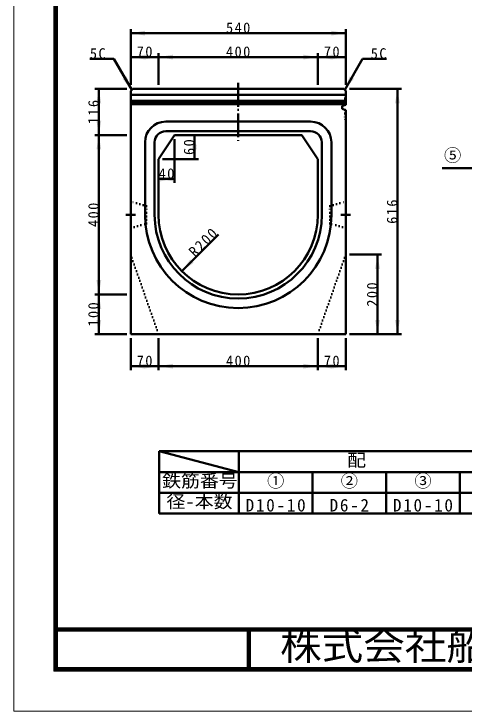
# Model space of a CAD drawing. Units: millimetres, scale not verified. Extents: x -2102 to 2102, y -1485 to 1485.
# Drawn here: x -2102 to -972, y -1485 to 265 of the extents above; entities that cross this region are included whole.
import ezdxf
from ezdxf.enums import TextEntityAlignment as Align

# ---------------------------------------------------------------- set-up
doc = ezdxf.new("R2010")
doc.units = ezdxf.units.MM
doc.header["$LTSCALE"] = 5
doc.header["$PDMODE"] = 32
doc.header["$PDSIZE"] = 2.5
doc.linetypes.add('DOTTED', pattern=[1.75, 0.25, -1.5])
doc.linetypes.add('LONG_DASHED_DOTTED', pattern=[15.25, 12, -1.5, 0.25, -1.5])
doc.layers.add('0-0_V-nasSTD', color=7, linetype='Continuous', lineweight=35)
doc.layers.add('0-1_0', color=7, linetype='Continuous', lineweight=35)
doc.styles.add('ＭＳ ゴシック', font='')
doc.styles.get('ＭＳ ゴシック').set_extended_font_data('MS Gothic')

msp = doc.modelspace()

# ---------------------------------------------------------------- linework, layer by layer
at = {"layer": '0-0_V-nasSTD', "lineweight": 50}
for p, q in [((-1737.5, -833), (-1537.5, -885)), ((-1352.5, -833), (-1537.5, -833)), ((-1167.5, -833), (-1352.5, -833)), ((-982.5, -833), (-1167.5, -833)), ((-797.5, -833), (-982.5, -833)), ((-1737.5, -885), (-1737.5, -937)), ((-1537.5, -885), (-1352.5, -885)), ((-1352.5, -885), (-1167.5, -885)), ((-1167.5, -885), (-982.5, -885))]:
    msp.add_line(p, q, dxfattribs=at)
at = {"layer": '0-0_V-nasSTD', "lineweight": 100}
msp.add_line((-1512.5, -1280), (-1512.5, -1380), dxfattribs=at)
at = {"layer": '0-0_V-nasSTD', "lineweight": 18}
for points in [[(-2102.5, -1485), (-2102.5, 1485), (2102.5, 1485), (2102.5, -1485)], [(-2002.5, -1385), (-2002.5, 1385), (2002.5, 1385), (2002.5, -1385)]]:
    msp.add_lwpolyline(points, close=True, dxfattribs=at)
at = {"layer": '0-0_V-nasSTD', "lineweight": 100}
msp.add_lwpolyline([(-1997.5, 1380), (-1997.5, -1380), (1997.5, -1380), (1997.5, 1380)], close=True, dxfattribs=at)
at = {"layer": '0-0_V-nasSTD', "lineweight": 50}
for points in [[(-1737.5, -833), (-1737.5, -885), (-1572.5, -885)], [(-1537.5, -885), (-1537.5, -833), (-1737.5, -833)], [(-1537.5, -937), (-1537.5, -885), (-1737.5, -885)], [(-1537.5, -885), (-1537.5, -937), (-1352.5, -937), (-1352.5, -885), (-1352.5, -937), (-1167.5, -937), (-1167.5, -885), (-1167.5, -937), (-982.5, -937), (-982.5, -885), (-982.5, -937)], [(-982.5, -937), (-797.5, -937), (-797.5, -885), (-982.5, -885)], [(-1537.5, -937), (-1537.5, -989), (-1352.5, -989), (-1352.5, -937), (-1352.5, -989), (-1167.5, -989), (-1167.5, -937), (-1167.5, -989), (-982.5, -989), (-982.5, -937), (-982.5, -989)], [(-982.5, -989), (-797.5, -989), (-797.5, -937)]]:
    msp.add_lwpolyline(points, dxfattribs=at)
msp.add_lwpolyline([(-1737.5, -937), (-1737.5, -989), (-1537.5, -989), (-1537.5, -937)], close=True, dxfattribs=at)
at = {"layer": '0-0_V-nasSTD'}
for points in [[(-1809.238, 216.66), (-1773.238, 210.66), (-1773.238, 222.66)], [(-1305.238, 210.66), (-1305.238, 222.66), (-1269.238, 216.66)], [(-1809.238, 156.66), (-1773.238, 150.66), (-1773.238, 162.66)], [(-1775.238, 150.66), (-1775.238, 162.66), (-1739.238, 156.66)], [(-1739.238, 156.66), (-1703.238, 150.66), (-1703.238, 162.66)], [(-1375.238, 150.66), (-1375.238, 162.66), (-1339.238, 156.66)], [(-1339.238, 156.66), (-1303.238, 150.66), (-1303.238, 162.66)], [(-1305.238, 150.66), (-1305.238, 162.66), (-1269.238, 156.66)], [(-1829.934, 102.337), (-1819.541, 108.337), (-1806.738, 74.16)], [(-1271.738, 74.16), (-1258.934, 108.337), (-1248.541, 102.337)], [(-1895.238, 40.66), (-1889.238, 76.66), (-1883.238, 40.66)], [(-1145.238, 40.66), (-1139.238, 76.66), (-1133.238, 40.66)], [(-1895.238, -3.34), (-1889.238, -39.34), (-1883.238, -3.34)], [(-1895.238, -75.34), (-1889.238, -39.34), (-1883.238, -75.34)], [(-1655.238, -75.34), (-1649.238, -39.34), (-1643.238, -75.34)], [(-1655.238, -63.34), (-1649.238, -99.34), (-1643.238, -63.34)], [(-1739.238, -149.34), (-1703.238, -155.34), (-1703.238, -143.34)], [(-1735.238, -155.34), (-1735.238, -143.34), (-1699.238, -149.34)], [(-1195.238, -375.34), (-1189.238, -339.34), (-1183.238, -375.34)], [(-1680.659, -380.762), (-1659.446, -351.063), (-1650.96, -359.548)], [(-1895.238, -403.34), (-1889.238, -439.34), (-1883.238, -403.34)], [(-1895.238, -475.34), (-1889.238, -439.34), (-1883.238, -475.34)], [(-1895.238, -503.34), (-1889.238, -539.34), (-1883.238, -503.34)], [(-1195.238, -503.34), (-1189.238, -539.34), (-1183.238, -503.34)], [(-1145.238, -503.34), (-1139.238, -539.34), (-1133.238, -503.34)], [(-1809.238, -619.34), (-1773.238, -625.34), (-1773.238, -613.34)], [(-1775.238, -625.34), (-1775.238, -613.34), (-1739.238, -619.34)], [(-1739.238, -619.34), (-1703.238, -625.34), (-1703.238, -613.34)], [(-1375.238, -625.34), (-1375.238, -613.34), (-1339.238, -619.34)], [(-1339.238, -619.34), (-1303.238, -625.34), (-1303.238, -613.34)], [(-1305.238, -625.34), (-1305.238, -613.34), (-1269.238, -619.34)]]:
    msp.add_solid(points, dxfattribs=at)
at = {"layer": '0-1_0', "lineweight": 50}
for p, q in [((-1809.238, 86.66), (-1809.238, 226.66)), ((-1809.238, 216.66), (-1269.238, 216.66)), ((-1269.238, 86.66), (-1269.238, 226.66)), ((-1739.238, 86.66), (-1739.238, 166.66)), ((-1339.238, 86.66), (-1339.238, 166.66)), ((-1911.738, 152.102), (-1851.738, 152.102)), ((-1851.738, 152.102), (-1806.738, 74.16)), ((-1226.738, 152.102), (-1271.738, 74.16)), ((-1226.738, 152.102), (-1166.738, 152.102)), ((-1819.238, 76.66), (-1899.238, 76.66)), ((-1889.238, -39.34), (-1889.238, 76.66)), ((-1804.238, 76.66), (-1809.238, 71.66)), ((-1809.238, -539.34), (-1809.238, 71.66)), ((-1274.238, 76.66), (-1804.238, 76.66)), ((-1274.238, 76.66), (-1269.238, 71.66)), ((-1269.238, 71.66), (-1269.238, 36.675)), ((-1259.238, 76.66), (-1129.238, 76.66)), ((-1139.238, -539.34), (-1139.238, 76.66)), ((-1809.238, 61.66), (-1269.238, 61.66)), ((-1269.238, 46.66), (-1809.238, 46.66)), ((-1809.238, 41.66), (-1269.238, 41.66)), ((-1269.238, 38.66), (-1809.238, 38.66)), ((-1278.238, 34.66), (-1269.238, 36.675)), ((-1278.238, 26.66), (-1278.238, 34.66)), ((-1278.238, 26.66), (-1269.238, 23.302)), ((-1269.238, -539.34), (-1269.238, 23.302)), ((-1721.238, -5.34), (-1357.238, -5.34)), ((-1721.238, -29.34), (-1357.238, -29.34)), ((-1819.238, -39.34), (-1899.238, -39.34)), ((-1699.238, -39.34), (-1739.238, -99.34)), ((-1699.238, -39.34), (-1379.238, -39.34)), ((-1699.238, -49.34), (-1699.238, -159.34)), ((-1649.238, -99.34), (-1649.238, -39.34)), ((-1379.238, -39.34), (-1339.238, -99.34)), ((-1773.238, -89.34), (-1773.238, -57.34)), ((-1749.238, -89.34), (-1749.238, -57.34)), ((-1329.238, -57.34), (-1329.238, -89.34)), ((-1305.238, -57.34), (-1305.238, -89.34)), ((-1773.238, -239.34), (-1773.238, -89.34)), ((-1749.238, -239.34), (-1749.238, -89.34)), ((-1739.238, -99.34), (-1739.238, -239.34)), ((-1729.238, -99.34), (-1639.238, -99.34)), ((-1339.238, -99.34), (-1339.238, -239.34)), ((-1329.238, -89.34), (-1329.238, -239.34)), ((-1305.238, -89.34), (-1305.238, -239.34)), ((-1027.238, -122.249), (-927.238, -122.249)), ((-1739.238, -149.34), (-1699.238, -149.34)), ((-1680.659, -380.762), (-1588.735, -288.838)), ((-1259.238, -339.34), (-1179.238, -339.34)), ((-1189.238, -539.34), (-1189.238, -339.34)), ((-1819.238, -439.34), (-1899.238, -439.34)), ((-1819.238, -539.34), (-1899.238, -539.34)), ((-1809.238, -539.34), (-1269.238, -539.34)), ((-1259.238, -539.34), (-1129.238, -539.34)), ((-1809.238, -549.34), (-1809.238, -629.34)), ((-1739.238, -549.34), (-1739.238, -629.34)), ((-1339.238, -549.34), (-1339.238, -629.34)), ((-1269.238, -549.34), (-1269.238, -629.34)), ((-1809.238, -619.34), (-1739.238, -619.34)), ((-1739.238, -619.34), (-1339.238, -619.34)), ((-1339.238, -619.34), (-1269.238, -619.34))]:
    msp.add_line(p, q, dxfattribs=at)
at = {"layer": '0-1_0', "linetype": 'LONG_DASHED_DOTTED', "lineweight": 50}
for p, q in [((-1539.238, 91.66), (-1539.238, -54.34)), ((-1796.738, -239.34), (-1821.738, -239.34)), ((-1281.738, -239.34), (-1256.738, -239.34))]:
    msp.add_line(p, q, dxfattribs=at)
at = {"layer": '0-1_0', "linetype": 'DOTTED', "lineweight": 50}
for p, q in [((-1271.538, 61.66), (-1269.238, 63.96)), ((-1271.538, 61.66), (-1271.538, 36.16)), ((-1309.238, -217.84), (-1269.238, -205.84)), ((-1269.238, -205.84), (-1269.238, -272.84)), ((-1309.238, -260.84), (-1309.238, -217.84)), ((-1269.238, -272.84), (-1309.238, -260.84)), ((-1809.238, -339.34), (-1739.238, -539.34)), ((-1269.238, -339.34), (-1339.238, -539.34))]:
    msp.add_line(p, q, dxfattribs=at)
at = {"layer": '0-1_0', "lineweight": 100}
msp.add_line((-1997.5, -1280), (1997.5, -1280), dxfattribs=at)
at = {"layer": '0-1_0', "lineweight": 50}
for points in [[(-1809.238, 156.66), (-1739.238, 156.66), (-1339.238, 156.66), (-1269.238, 156.66)], [(-1889.238, -539.34), (-1889.238, -439.34), (-1889.238, -39.34)]]:
    msp.add_lwpolyline(points, dxfattribs=at)
at = {"layer": '0-1_0', "linetype": 'DOTTED', "lineweight": 50}
msp.add_lwpolyline([(-1271.538, 24.16), (-1271.538, 1.66), (-1269.238, -0.64)], dxfattribs=at)
msp.add_lwpolyline([(-1769.238, -217.84), (-1809.238, -205.84), (-1809.238, -272.84), (-1769.238, -260.84)], close=True, dxfattribs=at)
at = {"layer": '0-1_0', "lineweight": 50}
for centre, radius, start, end in [((-1721.238, -57.34), 52, 90, 180), ((-1357.238, -57.34), 52, 0, 90), ((-1721.238, -57.34), 28, 90, 180), ((-1357.238, -57.34), 28, 0, 90), ((-1539.238, -239.34), 234, 180, 270), ((-1539.238, -239.34), 210, 180, 270), ((-1539.238, -239.34), 200, 180, 270), ((-1539.238, -239.34), 200, 270, 0), ((-1539.238, -239.34), 210, 270, 0), ((-1539.238, -239.34), 234, 270, 0)]:
    msp.add_arc(centre, radius, start, end, dxfattribs=at)
at = {"layer": '0-1_0'}
for p in [(-1271.538, 36.16), (-1271.538, 24.16)]:
    msp.add_point(p, dxfattribs=at)

# ---------------------------------------------------------------- texts
at = {"layer": '0-0_V-nasSTD', "style": 'ＭＳ ゴシック'}
for s, p in [('⑤', (-1022.238, -115.249)), ('①', (-1466.6, -932.6)), ('②', (-1281.6, -932.6)), ('③', (-1096.6, -932.6))]:
    msp.add_text(s, height=31.67, dxfattribs=at).set_placement(p, align=Align.BOTTOM_LEFT)
at = {"layer": '0-0_V-nasSTD', "style": 'ＭＳ ゴシック', "width": 1.1}
for s, height, p in [('配\u3000\u3000\u3000\u3000\u3000\u3000\u3000\u3000\u3000\u3000筋', 31.67, (-1265.46, -880.6)), ('鉄筋番号', 31.67, (-1730.38, -932.6)), ('径-本数', 31.67, (-1719.58, -984.6)), ('株式会社船生コンクリート工業', 69.65, (-1434.221, -1377.45))]:
    msp.add_text(s, height=height, dxfattribs=at).set_placement(p, align=Align.BOTTOM_LEFT)
at = {"layer": '0-0_V-nasSTD', "attachment_point": 7, "style": 'ＭＳ ゴシック'}
for s, insert, char_height in [('\\T1.2;540', (-1569.838, 216.66), 26.39), ('\\T1.2;5C', (-1911.738, 152.102), 26.39), ('\\T1.2;70', (-1794.038, 156.66), 26.39), ('\\T1.2;400', (-1569.838, 156.66), 26.39), ('\\T1.2;70', (-1324.038, 156.66), 26.39), ('\\T1.2;5C', (-1206.338, 152.102), 26.39), ('\\T1.2;40', (-1739.038, -149.34), 26.39), ('\\T1.2;70', (-1794.038, -619.34), 26.39), ('\\T1.2;400', (-1569.838, -619.34), 26.39), ('\\T1.2;70', (-1324.038, -619.34), 26.39), ('\\T1.2;D10-10', (-1520.6, -984.6), 31.67), ('\\T1.2;D6-2', (-1309.68, -984.6), 31.67), ('\\T1.2;D10-10', (-1150.6, -984.6), 31.67)]:
    msp.add_mtext(s, dxfattribs=dict(at, insert=insert, char_height=char_height))
at = {"layer": '0-0_V-nasSTD', "char_height": 26.39, "attachment_point": 7, "style": 'ＭＳ ゴシック'}
for s, insert, rotation in [('\\T1.2;116', (-1889.238, -11.94), 90), ('\\T1.2;60', (-1649.238, -89.14), 90), ('\\T1.2;616', (-1139.238, -261.94), 90), ('\\T1.2;400', (-1889.238, -269.94), 90), ('\\T1.2;R200', (-1647.283, -347.386), 45), ('\\T1.2;200', (-1189.238, -469.94), 90), ('\\T1.2;100', (-1889.238, -519.94), 90)]:
    msp.add_mtext(s, dxfattribs=dict(at, insert=insert, rotation=rotation))

doc.saveas('drawing.dxf')
